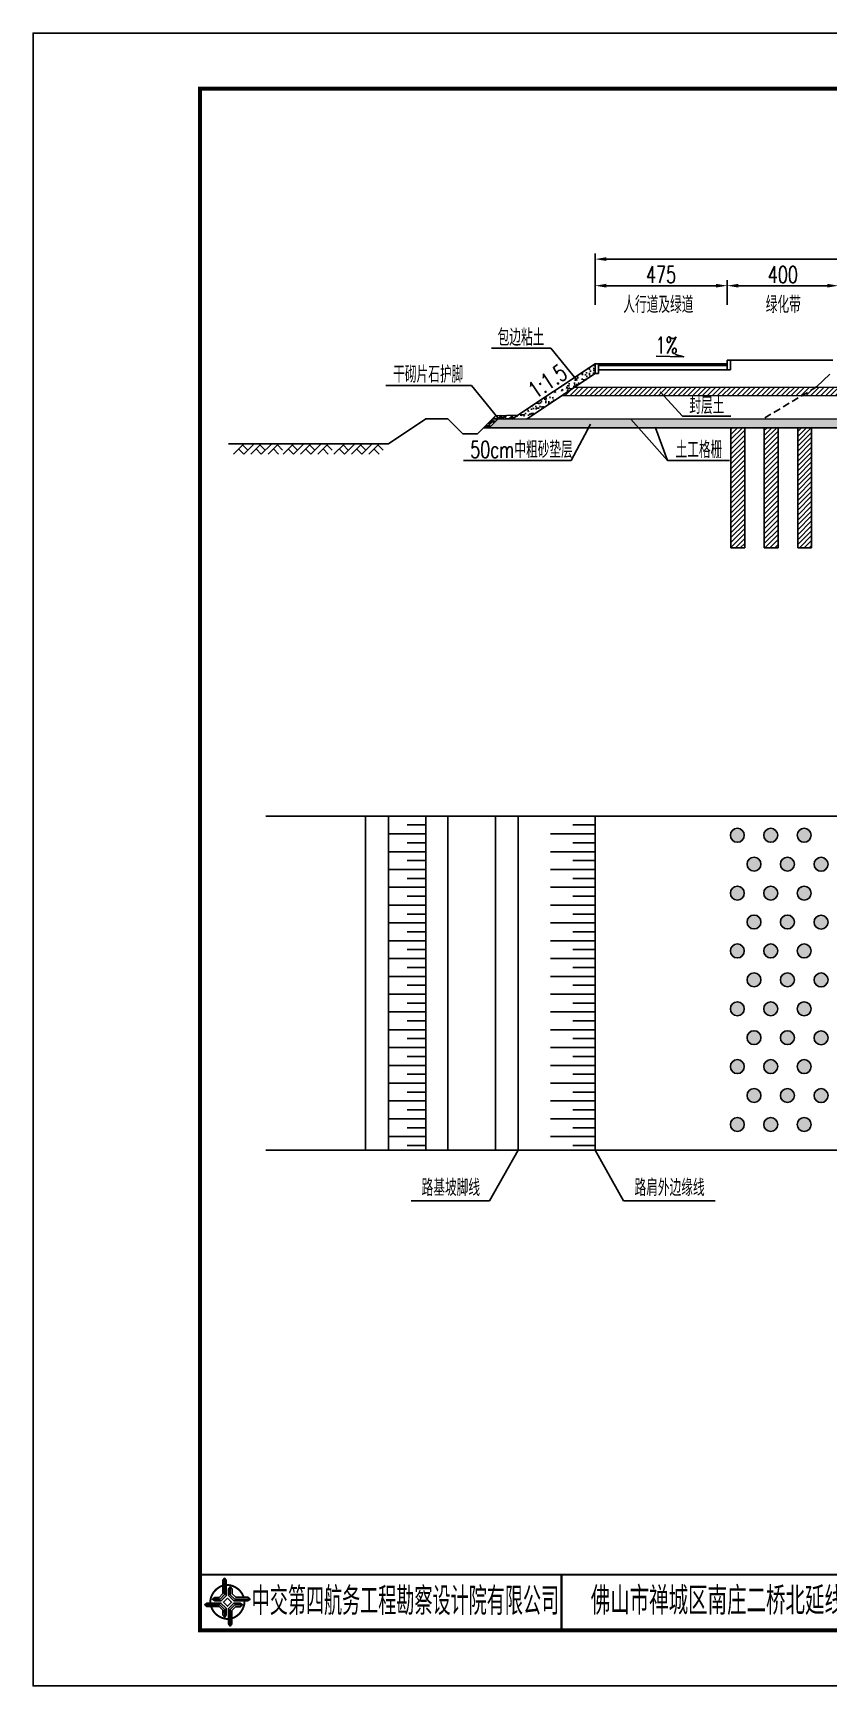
# Model space of a CAD drawing. Extents: x 216 to 3576, y 696 to 993.
# Drawn here: x 216 to 359.1, y 695.5 to 992.5 of the extents above; entities that cross this region are included whole.
import ezdxf
from ezdxf.enums import TextEntityAlignment as Align

# ---------------------------------------------------------------- set-up
doc = ezdxf.new("R2010")
doc.units = 0
doc.header["$LTSCALE"] = 5
doc.header["$PDMODE"] = 32
doc.header["$PDSIZE"] = 0.3
doc.linetypes.add('DASHED', pattern=[19.05, 12.7, -6.35])
doc.linetypes.add('RICAD_LTYPE1', pattern=[0])
doc.layers.get('0').update_dxf_attribs({"linetype": 'CONTINUOUS'})
doc.layers.get('DEFPOINTS').update_dxf_attribs({"linetype": 'RICAD_LTYPE1'})
for name, color, linetype in [('LAYER1', 7, 'RICAD_LTYPE1'), ('YOLLOW', 2, 'CONTINUOUS'), ('图框', 7, 'CONTINUOUS'), ('尺寸标注', 4, 'CONTINUOUS'), ('文字', 7, 'CONTINUOUS'), ('示坡线', 100, 'CONTINUOUS'), ('绿化', 3, 'CONTINUOUS'), ('道路结构', 7, 'CONTINUOUS'), ('页码', 3, 'CONTINUOUS')]:
    doc.layers.add(name, color=color, linetype=linetype)
doc.layers.add('标注', color=4, linetype='CONTINUOUS', lineweight=15)
doc.styles.get("Standard").update_dxf_attribs({"font": 'simplex1.shx', "width": 0.7, "bigfont": 'hztxt.shx'})
doc.dimstyles.new('比例1：200', dxfattribs={"dimtxt": 3, "dimasz": 2, "dimexe": 1, "dimexo": 1, "dimgap": 0.5, "dimtad": 1, "dimlfac": 20, "dimzin": 13, "dimdsep": 46, "dimtxsty": 'Standard', "dimcen": -0.09, "dimclrd": 256, "dimclre": 256, "dimclrt": 7, "dimaunit": 1, "dimadec": 0, "dimazin": 0, "dimtfac": 0.0005, "dimtix": 1, "dimtmove": 2, "dimatfit": 3, "dimfxl": 0, "dimtolj": 1, "dimtzin": 13, "dimarcsym": 0})
pattern_1 = [(45, (-2520, -0.00653), (-0.44194174, 0.44194174), [])]

# ---------------------------------------------------------------- blocks, each defined once
blk = doc.blocks.new('*D81')
at = {"layer": 'DEFPOINTS', "color": 0}
for p in [(340.77, 947.13), (317.02, 942.68), (340.77, 942.68)]:
    blk.add_point(p, dxfattribs=at)
at = {"layer": '标注', "lineweight": -2}
for p, q in [((317.02, 943.68), (317.02, 948.13)), ((340.77, 943.68), (340.77, 948.13)), ((319.02, 947.13), (338.77, 947.13))]:
    blk.add_line(p, q, dxfattribs=at)
at = {"layer": '标注'}
for points in [[(319.02, 947.47), (319.02, 946.8), (317.02, 947.13)], [(338.77, 947.47), (338.77, 946.8), (340.77, 947.13)]]:
    blk.add_solid(points, dxfattribs=at)
at = {"layer": '标注', "color": 7, "insert": (328.89, 949.13), "char_height": 3, "attachment_point": 5}
blk.add_mtext('\\A1;475', dxfattribs=at)
blk = doc.blocks.new('*D82')
at = {"layer": 'DEFPOINTS', "color": 0}
for p in [(360.77, 947.13), (340.77, 942.68), (360.77, 942.68)]:
    blk.add_point(p, dxfattribs=at)
at = {"layer": '标注', "lineweight": -2}
for p, q in [((340.77, 943.68), (340.77, 948.13)), ((360.77, 943.68), (360.77, 948.13)), ((342.77, 947.13), (358.77, 947.13))]:
    blk.add_line(p, q, dxfattribs=at)
at = {"layer": '标注'}
for points in [[(342.77, 947.47), (342.77, 946.8), (340.77, 947.13)], [(358.77, 947.47), (358.77, 946.8), (360.77, 947.13)]]:
    blk.add_solid(points, dxfattribs=at)
at = {"layer": '标注', "color": 7, "insert": (350.77, 949.13), "char_height": 3, "attachment_point": 5}
blk.add_mtext('\\A1;400', dxfattribs=at)
blk = doc.blocks.new('*D86')
at = {"layer": 'DEFPOINTS', "color": 0}
for p in [(542.02, 951.91), (317.02, 942.68), (542.02, 942.68)]:
    blk.add_point(p, dxfattribs=at)
at = {"layer": '标注', "lineweight": -2}
for p, q in [((317.02, 945.91), (317.02, 952.91)), ((319.02, 951.91), (540.02, 951.91)), ((542.02, 945.91), (542.02, 952.91))]:
    blk.add_line(p, q, dxfattribs=at)
at = {"layer": '标注'}
for points in [[(319.02, 952.25), (319.02, 951.58), (317.02, 951.91)], [(540.02, 952.25), (540.02, 951.58), (542.02, 951.91)]]:
    blk.add_solid(points, dxfattribs=at)
at = {"layer": '标注', "color": 7, "insert": (429.52, 953.91), "char_height": 3, "attachment_point": 5}
blk.add_mtext('\\A1;道路总宽45m', dxfattribs=at)
blk = doc.blocks.new('tb')
at = {"lineweight": -3}
h = blk.add_hatch(color=256, dxfattribs=at)
h.paths.add_polyline_path([(-1.23, -0.13), (-3.78, -0.14), (-4.14, -0.41), (-1.4, -0.44), (-0.56, -1.24), (-0.54, -2.62), (-0.27, -2.2), (-0.26, -1.06)])
h.paths.add_polyline_path([(0.13, -1.08), (0.14, -3.86), (0.41, -4.26), (0.44, -1.24), (1.25, -0.43), (2.66, -0.43), (2.26, -0.16), (1.07, -0.15)])
h.paths.add_polyline_path([(1.08, 0.3), (3.62, 0.3), (4.02, 0.56), (1.25, 0.57), (0.43, 1.39), (0.43, 2.8), (0.16, 2.41), (0.15, 1.24)])
h.paths.add_polyline_path([(-0.28, 1.21), (-0.28, 3.99), (-0.56, 4.39), (-0.57, 1.41), (-1.38, 0.6), (-2.74, 0.56), (-2.33, 0.3), (-1.2, 0.29)])
for p, q in [((-0.56, 4.39), (-0.57, 1.41)), ((-1.38, 0.6), (-2.74, 0.56)), ((-0.57, 1.41), (-1.38, 0.6)), ((0.43, 2.8), (0.43, 1.39)), ((0.43, 1.39), (1.25, 0.57)), ((1.25, 0.57), (4.02, 0.56)), ((-4.14, -0.41), (-1.4, -0.44)), ((-1.4, -0.44), (-0.56, -1.24)), ((-0.56, -1.24), (-0.54, -2.62)), ((0.41, -4.26), (0.44, -1.24)), ((0.44, -1.24), (1.25, -0.43)), ((1.25, -0.43), (2.66, -0.43))]:
    blk.add_line(p, q, dxfattribs=at)
at = {"lineweight": -3, "const_width": 0.35, "flags": 128}
for points in [[(-0.9, 3.02, 0.324167), (-3.16, -0.14)], [(2.88, 0.92, 0.324403), (-0.24, 3.15)], [(0.75, -2.86, 0.325418), (3.02, 0.26)], [(-2.98, -0.76, 0.322976), (0.14, -2.98)]]:
    blk.add_lwpolyline(points, format="xyb", dxfattribs=at)
at = {"lineweight": -3, "flags": 128}
for points in [[(-0.9, 3.99), (-0.9, 1.58), (-1.53, 0.91), (-2.34, 0.91), (-2.74, 0.56), (-2.33, 0.3), (-1.2, 0.29), (-0.28, 1.21), (-0.28, 3.99), (-0.56, 4.39)], [(-0.04, 0.77), (0.68, 0.04), (-0.04, -0.69), (-0.77, 0.05)], [(3.62, 0.92), (1.43, 0.92), (0.77, 1.54), (0.77, 2.38), (0.43, 2.8), (0.16, 2.41), (0.15, 1.24), (1.08, 0.3), (3.62, 0.3), (4.02, 0.56)], [(-3.73, -0.76), (-1.54, -0.76), (-0.89, -1.39), (-0.89, -2.21), (-0.54, -2.62), (-0.27, -2.2), (-0.26, -1.06), (-1.23, -0.13), (-3.78, -0.14), (-4.14, -0.41)], [(0.75, -3.85), (0.75, -1.43), (1.4, -0.78), (2.26, -0.78), (2.66, -0.43), (2.26, -0.16), (1.07, -0.15), (0.13, -1.08), (0.14, -3.86), (0.41, -4.26)]]:
    blk.add_lwpolyline(points, close=True, dxfattribs=at)
blk = doc.blocks.new('123')
at = {"color": 7}
blk.add_lwpolyline([(635.99, 695.53), (635.99, 992.53), (215.99, 992.53), (215.99, 695.53)], close=True, dxfattribs=at)

msp = doc.modelspace()

# ---------------------------------------------------------------- hatches: boundary and pattern name
h = msp.add_hatch()
h.set_pattern_fill('ANSI31', color=256, scale=5, style=0)
h.set_pattern_definition(pattern_1)
h.paths.add_polyline_path([(343.93552, 921.61469), (343.93552, 900.01469), (341.43552, 900.01469), (341.43552, 921.61469)])
h = msp.add_hatch()
h.set_pattern_fill('ANSI31', color=256, scale=5, style=0)
h.set_pattern_definition(pattern_1)
h.paths.add_polyline_path([(349.93552, 921.61469), (349.93552, 900.01469), (347.43552, 900.01469), (347.43552, 921.61469)])
h = msp.add_hatch()
h.set_pattern_fill('ANSI31', color=256, scale=5, style=0)
h.set_pattern_definition(pattern_1)
h.paths.add_polyline_path([(355.93552, 921.61469), (355.93552, 900.01469), (353.43552, 900.01469), (353.43552, 921.61469)])
h = msp.add_hatch()
h.set_pattern_fill('DOTS', color=256, scale=5, style=0)
h.set_pattern_definition([(0, (-566.08174, 255.35634), (0.15625, 0.3125), [0, -0.3125])])
edge = h.paths.add_edge_path()
edge.add_arc((342.58851, 848.382), 1.25, 0, 360)
edge = h.paths.add_edge_path()
edge.add_arc((345.58851, 843.186), 1.25, 0, 360)
edge = h.paths.add_edge_path()
edge.add_arc((342.58851, 837.99), 1.25, 0, 360)
edge = h.paths.add_edge_path()
edge.add_arc((345.58851, 832.794), 1.25, 0, 360)
edge = h.paths.add_edge_path()
edge.add_arc((342.58851, 827.598), 1.25, 0, 360)
edge = h.paths.add_edge_path()
edge.add_arc((345.58851, 822.402), 1.25, 0, 360)
edge = h.paths.add_edge_path()
edge.add_arc((342.58851, 817.206), 1.25, 0, 360)
edge = h.paths.add_edge_path()
edge.add_arc((345.58851, 812.01), 1.25, 0, 360)
edge = h.paths.add_edge_path()
edge.add_arc((342.58851, 806.814), 1.25, 0, 360)
edge = h.paths.add_edge_path()
edge.add_arc((345.58851, 801.618), 1.25, 0, 360)
edge = h.paths.add_edge_path()
edge.add_arc((342.58851, 796.422), 1.25, 0, 360)
edge = h.paths.add_edge_path()
edge.add_arc((348.58851, 796.422), 1.25, 0, 360)
edge = h.paths.add_edge_path()
edge.add_arc((348.58851, 806.814), 1.25, 0, 360)
edge = h.paths.add_edge_path()
edge.add_arc((348.58851, 817.206), 1.25, 0, 360)
edge = h.paths.add_edge_path()
edge.add_arc((348.58851, 827.598), 1.25, 0, 360)
edge = h.paths.add_edge_path()
edge.add_arc((348.58851, 837.99), 1.25, 0, 360)
edge = h.paths.add_edge_path()
edge.add_arc((348.58851, 848.382), 1.25, 0, 360)
h = msp.add_hatch()
h.set_pattern_fill('DOTS', color=256, scale=5, style=0)
h.set_pattern_definition([(0, (-560.08174, 255.35634), (0.15625, 0.3125), [0, -0.3125])])
edge = h.paths.add_edge_path()
edge.add_arc((348.58851, 848.382), 1.25, 0, 360)
edge = h.paths.add_edge_path()
edge.add_arc((351.58851, 843.186), 1.25, 0, 360)
edge = h.paths.add_edge_path()
edge.add_arc((348.58851, 837.99), 1.25, 0, 360)
edge = h.paths.add_edge_path()
edge.add_arc((351.58851, 832.794), 1.25, 0, 360)
edge = h.paths.add_edge_path()
edge.add_arc((348.58851, 827.598), 1.25, 0, 360)
edge = h.paths.add_edge_path()
edge.add_arc((351.58851, 822.402), 1.25, 0, 360)
edge = h.paths.add_edge_path()
edge.add_arc((348.58851, 817.206), 1.25, 0, 360)
edge = h.paths.add_edge_path()
edge.add_arc((351.58851, 812.01), 1.25, 0, 360)
edge = h.paths.add_edge_path()
edge.add_arc((348.58851, 806.814), 1.25, 0, 360)
edge = h.paths.add_edge_path()
edge.add_arc((351.58851, 801.618), 1.25, 0, 360)
edge = h.paths.add_edge_path()
edge.add_arc((348.58851, 796.422), 1.25, 0, 360)
edge = h.paths.add_edge_path()
edge.add_arc((354.58851, 796.422), 1.25, 0, 360)
edge = h.paths.add_edge_path()
edge.add_arc((354.58851, 806.814), 1.25, 0, 360)
edge = h.paths.add_edge_path()
edge.add_arc((354.58851, 817.206), 1.25, 0, 360)
edge = h.paths.add_edge_path()
edge.add_arc((354.58851, 827.598), 1.25, 0, 360)
edge = h.paths.add_edge_path()
edge.add_arc((354.58851, 837.99), 1.25, 0, 360)
edge = h.paths.add_edge_path()
edge.add_arc((354.58851, 848.382), 1.25, 0, 360)
h = msp.add_hatch()
h.set_pattern_fill('DOTS', color=256, scale=5, style=0)
h.set_pattern_definition([(0, (-1511.56568, -84.8308), (0.15625, 0.3125), [0, -0.3125])])
h.paths.add_polyline_path([(358.88701, 801.60084, 1), (356.38701, 801.60084, 1)])
h.paths.add_polyline_path([(358.88701, 811.99284, 1), (356.38701, 811.99284, 1)])
h.paths.add_polyline_path([(358.88701, 822.38484, 1), (356.38701, 822.38484, 1)])
h.paths.add_polyline_path([(358.88701, 832.77684, 1), (356.38701, 832.77684, 1)])
h.paths.add_polyline_path([(358.88701, 843.16884, 1), (356.38701, 843.16884, 1)])
at = {"layer": 'YOLLOW'}
h = msp.add_hatch(dxfattribs=at)
h.set_pattern_fill('AR-CONC', color=256, scale=0.25, style=0)
h.set_pattern_definition([(50, (-420, 297), (1.7931505, -0.1568803), [0.1875, -2.0625]), (355, (-420, 297), (-0.3468783, 1.8804803), [0.15, -1.65]), (100.4514, (-419.8506, 296.987), (1.4462735, 1.723599), [0.1593505, -1.7528553]), (46.1842, (-420, 297.5), (2.6681026, -0.4137975), [0.28125, -3.09375]), (96.6356, (-419.7777, 297.4655), (2.336657, 2.435295), [0.239026, -2.6292825]), (351.1842, (-420, 297.5), (2.336655, 2.4352965), [0.225, -2.475]), (21, (-419.75, 297.375), (1.4922676, -1.0065472), [0.1875, -2.0625]), (326, (-419.75, 297.375), (0.6082883, 1.812875), [0.15, -1.65]), (71.4514, (-419.6256, 297.2911), (2.1005566, 0.8063262), [0.1593505, -1.7528553]), (37.5, (-420, 297), (0.03039964, 0.83223463), [0, -1.63, 0, -1.675, 0, -1.65625]), (7.5, (-420, 297), (0.65767384, 0.9860293), [0, -0.955, 0, -1.5925, 0, -0.63125]), (327.5, (-420.5575, 297), (1.3345561, -0.0563872), [0, -0.625, 0, -1.95, 0, -2.5875]), (317.5, (-420.8075, 297), (1.4579654, 0.2502625), [0, -0.8125, 0, -1.295, 0, -1.8375])])
h.paths.add_polyline_path([(317.01933, 933.09658), (302.0792, 923.13649), (304.68657, 923.13879), (317.01933, 931.36063)])
h = msp.add_hatch(dxfattribs=at)
h.set_pattern_fill('ANSI31', color=256, scale=5, style=0)
h.set_pattern_definition([(45, (-427.4949, 297), (-0.44194174, 0.44194174), [])])
h.paths.add_polyline_path([(313.25789, 928.85301), (311.00391, 927.35036), (425.02744, 927.48449), (423.43868, 928.98263)])
h = msp.add_hatch(dxfattribs=at)
h.set_pattern_fill('GRAVEL', color=256, scale=2, style=0)
h.set_pattern_definition([(228.0128, (-418.56, 299), (-15.999996464, -18.000002683), [0.269072, -26.638176]), (184.9697, (-418.74, 298.8), (24.000002103, 1.999982614), [0.461736, -45.71185]), (132.5104, (-419.2, 298.76), (19.999981437, -22.000017348), [0.325576, -32.232064]), (267.2737, (-419.98, 298.26), (1.999992035, 40.00000059), [0.420476, -41.627116]), (292.8337, (-420, 297.84), (-10.000019811, 23.999992824), [0.41231, -40.818746]), (357.2737, (-419.84, 297.46), (-40.00000059, 1.999992035), [0.420476, -41.627116]), (37.6942, (-419.42, 297.44), (-26.000014691, -19.9999808103), [0.556058, -55.049698]), (72.2553, (-418.98, 297.78), (14.0000215254, 43.9999924625), [0.524976, -51.972642]), (121.4296, (-418.82, 298.28), (-16.000016468, 25.999990073), [0.4219, -41.768146]), (175.2364, (-419.04, 298.64), (22.000001893, -1.999983065), [0.481664, -23.601526]), (222.3974, (-419.52, 298.68), (-24.000014702, -21.999984164), [0.622896, -61.66675]), (138.8141, (-418, 298.24), (-14.000005894, 11.999994627), [0.212602, -21.047688]), (171.4692, (-418.16, 298.38), (25.99999657, -4.00001582), [0.404474, -40.043022]), (225, (-418.56, 298.44), (-2e-16, -2.0000006), [0.282842, -2.545584]), (203.1986, (-418.7, 298.68), (9.99999946, 4.00000265), [0.152316, -15.07923]), (291.8014, (-418.84, 298.62), (-1.99999982, 6.00000055), [0.215406, -10.554924]), (30.9638, (-418.76, 298.42), (5.99999604, 4.00000497), [0.349858, -11.312046]), (161.5651, (-418.46, 298.6), (4.00000087, -1.9999968), [0.252982, -6.071574]), (16.3895, (-420, 298.62), (20.000004397, 5.99998542), [0.3544, -35.08569]), (70.3462, (-419.66, 298.72), (-7.999990495, -22.000004271), [0.297322, -29.434816]), (293.1986, (-418.46, 299), (-4.00000265, 9.99999946), [0.30463, -14.926916]), (343.6105, (-418.34, 298.72), (-20.000004397, 5.99998542), [0.3544, -35.08569]), (339.444, (-420, 297.38), (-10.00000369, 3.99999199), [0.34176, -16.746248]), (294.7751, (-419.68, 297.26), (-9.999984378, 22.000006844), [0.286356, -28.349286]), (66.8014, (-418.44, 297), (4.00000265, 9.99999946), [0.30463, -14.926916]), (17.354, (-418.32, 297.28), (-26.000004038, -7.999989005), [0.335262, -33.190848]), (69.444, (-419.42, 297), (-3.99999199, -10.00000369), [0.17088, -16.917128]), (101.3099, (-418.56, 297), (-1.99999526, 8.0000015), [0.10198, -10.096058]), (165.9638, (-418.58, 297.1), (6.0000011, -1.99999611), [0.41231, -7.8339]), (186.009, (-418.98, 297.2), (19.999999502, 1.999998635), [0.3821, -37.827846]), (303.6901, (-418.76, 298.24), (-2.00000267, 3.9999991), [0.288444, -6.922658]), (353.1572, (-418.6, 298), (33.999998731, -4.000015996), [0.503588, -49.855126]), (60.9454, (-418.1, 297.94), (-8.000000054, -14.00000077), [0.205912, -20.385348]), (90, (-418, 298.12), (-2, 2), [0.12, -1.88]), (120.2564, (-419.02, 297.26), (7.999989774, -14.000004912), [0.277848, -27.50704]), (48.0128, (-419.16, 297.5), (15.999996464, 18.000002683), [0.538144, -26.369104]), (0, (-418.8, 297.9), (2, 2), [0.52, -1.48]), (325.3048, (-418.28, 297.9), (-19.999988518, 14.00001722), [0.316228, -31.306548]), (254.0546, (-418.02, 297.72), (-1.99999978, -8.00000025), [0.291204, -14.269016]), (207.646, (-418.1, 297.44), (-37.999991614, -20.000015426), [0.47413, -46.938948]), (175.4261, (-418.52, 297.22), (-26.0000011166, 1.999989602), [0.501598, -49.658148])])
h.paths.add_polyline_path([(296.97647, 921.61469), (298.00137, 921.61469), (299.52092, 923.13424), (302.0792, 923.13649), (303.18016, 923.87047), (299.13071, 923.7689)])
h = msp.add_hatch(dxfattribs=at)
h.set_pattern_fill('AR-SAND', color=256, style=0)
h.set_pattern_definition([(37.5, (-420, 297), (-0.0629934, 1.9268238), [0, -1.52, 0, -1.7, 0, -1.625]), (7.5, (-420, 297), (1.769777, 2.822146), [0, -0.82, 0, -1.37, 0, -0.525]), (327.5, (-421.23, 297), (3.1141419, 0.005659), [0, -0.5, 0, -1.8, 0, -2.35]), (317.5, (-421.23, 297), (3.0061266, 0.8776756), [0, -0.25, 0, -1.18, 0, -1.35])])
h.paths.add_polyline_path([(299.52092, 923.13424), (298.00137, 921.61469), (429.51933, 921.61469), (429.51789, 923.24885)])

# ---------------------------------------------------------------- linework, layer by layer
for p, q in [((302.0792, 923.13649), (317.01933, 933.09658)), ((317.01933, 933.09658), (340.76933, 933.09658)), ((317.61933, 932.79658), (340.76933, 932.79658)), ((304.68657, 923.13879), (317.01933, 931.36063)), ((317.61933, 931.99658), (340.76933, 931.99658)), ((356.80615, 928.93252), (359.22752, 931.23252)), ((425.02744, 927.48449), (311.00391, 927.35036)), ((423.43868, 928.98263), (313.25789, 928.85301)), ((299.13071, 923.7689), (295.89283, 920.53103)), ((303.18016, 923.87047), (299.13071, 923.7689)), ((279.89824, 918.74713), (286.56783, 923.19353)), ((290.56783, 923.19353), (286.56783, 923.19353)), ((293.23033, 920.53103), (290.56783, 923.19353)), ((341.43552, 900.01469), (341.43552, 921.61469)), ((343.93552, 921.6145), (341.43552, 921.61469)), ((343.93552, 921.61469), (343.93552, 900.01469)), ((347.43552, 900.01469), (347.43552, 921.61469)), ((349.93552, 921.61404), (347.43552, 921.61423)), ((349.93552, 921.61469), (349.93552, 900.01469)), ((353.43552, 900.01469), (353.43552, 921.61469)), ((355.93552, 921.61359), (353.43552, 921.61378)), ((355.93552, 921.61469), (355.93552, 900.01469)), ((251.13493, 918.74713), (279.89824, 918.74713)), ((295.89283, 920.53103), (293.23033, 920.53103)), ((343.93552, 900.01469), (341.43552, 900.01469)), ((349.93552, 900.01469), (347.43552, 900.01469)), ((355.93552, 900.01469), (353.43552, 900.01469)), ((275.7281, 851.7879), (275.7281, 791.7879)), ((279.89824, 851.7879), (279.89824, 791.7879)), ((286.56783, 851.7879), (286.56783, 791.7879)), ((290.56783, 851.7879), (290.56783, 791.7879)), ((299.13071, 851.7879), (299.13071, 791.7879)), ((303.18016, 851.7879), (303.18016, 791.7879))]:
    msp.add_line(p, q)
at = {"color": 2}
for p, q in [((316.19964, 922.27108), (312.70025, 915.70864)), ((323.46025, 923.15534), (330.06105, 915.70864)), ((330.06105, 915.70864), (327.84917, 921.61469)), ((312.70025, 915.70864), (293.36015, 915.70864)), ((330.06105, 915.70864), (341.16902, 915.70864)), ((298.05695, 782.68364), (303.18016, 791.7879)), ((322.14255, 782.68364), (317.01933, 791.7879)), ((283.93568, 782.68364), (298.05695, 782.68364)), ((338.63083, 782.68364), (322.14255, 782.68364))]:
    msp.add_line(p, q, dxfattribs=at)
at = {"color": 7}
msp.add_lwpolyline([(327.98626, 934.4571), (332.95147, 934.35779), (331.43568, 934.747)], dxfattribs=at)
at = {"linetype": 'DASHED', "ltscale": 0.02}
msp.add_lwpolyline([(356.80615, 928.93252), (347.17846, 923.17626)], dxfattribs=at)
for centre in [(342.58851, 848.382), (348.58851, 848.382), (354.58851, 848.382), (345.58851, 843.186), (351.58851, 843.186), (357.63701, 843.16884), (342.58851, 837.99), (348.58851, 837.99), (354.58851, 837.99), (345.58851, 832.794), (351.58851, 832.794), (357.63701, 832.77684), (342.58851, 827.598), (348.58851, 827.598), (354.58851, 827.598), (345.58851, 822.402), (351.58851, 822.402), (357.63701, 822.38484), (342.58851, 817.206), (348.58851, 817.206), (354.58851, 817.206), (345.58851, 812.01), (351.58851, 812.01), (357.63701, 811.99284), (342.58851, 806.814), (348.58851, 806.814), (354.58851, 806.814), (345.58851, 801.618), (351.58851, 801.618), (357.63701, 801.60084), (342.58851, 796.422), (348.58851, 796.422), (354.58851, 796.422)]:
    msp.add_circle(centre, 1.25)
at = {"layer": 'LAYER1', "color": 2, "linetype": 'Continuous'}
for p, q in [((319.74305, 921.61469), (319.74305, 921.61469)), ((325.14305, 921.61469), (325.14305, 921.61469)), ((330.54305, 921.61469), (330.54305, 921.61469))]:
    msp.add_line(p, q, dxfattribs=at)
at = {"layer": 'YOLLOW'}
for p, q in [((309.0718, 935.91942), (298.39487, 935.91942)), ((309.0718, 935.91942), (313.79644, 930.11961)), ((294.78641, 929.19743), (279.4306, 929.19743)), ((294.78641, 929.19743), (299.51105, 923.39762)), ((332.75802, 923.67329), (328.69899, 928.08516)), ((332.75802, 923.67329), (341.42462, 923.67329)), ((253.88865, 918.74713), (252.01365, 916.87213)), ((253.88865, 916.87213), (252.95115, 917.80963)), ((254.59576, 917.57924), (253.65826, 918.51674)), ((255.76365, 918.74713), (253.88865, 916.87213)), ((257.01365, 918.74713), (255.13865, 916.87213)), ((257.01365, 916.87213), (256.07615, 917.80963)), ((257.72076, 917.57924), (256.78326, 918.51674)), ((258.88865, 918.74713), (257.01365, 916.87213)), ((260.13865, 918.74713), (258.26365, 916.87213)), ((260.13865, 916.87213), (259.20115, 917.80963)), ((260.84576, 917.57924), (259.90826, 918.51674)), ((262.79914, 918.74713), (260.92414, 916.87213)), ((262.79914, 916.87213), (261.86164, 917.80963)), ((263.50624, 917.57924), (262.56874, 918.51674)), ((264.67414, 918.74713), (262.79914, 916.87213)), ((265.92414, 918.74713), (264.04914, 916.87213)), ((265.92414, 916.87213), (264.98664, 917.80963)), ((266.63124, 917.57924), (265.69374, 918.51674)), ((267.79914, 918.74713), (265.92414, 916.87213)), ((269.04914, 918.74713), (267.17414, 916.87213)), ((269.04914, 916.87213), (268.11164, 917.80963)), ((269.75624, 917.57924), (268.81874, 918.51674)), ((271.95543, 918.74713), (270.08043, 916.87213)), ((271.95543, 916.87213), (271.01793, 917.80963)), ((272.66253, 917.57924), (271.72503, 918.51674)), ((273.83043, 918.74713), (271.95543, 916.87213)), ((275.08043, 918.74713), (273.20543, 916.87213)), ((275.08043, 916.87213), (274.14293, 917.80963)), ((275.78753, 917.57924), (274.85003, 918.51674)), ((276.95543, 918.74713), (275.08043, 916.87213)), ((278.20543, 918.74713), (276.33043, 916.87213)), ((278.20543, 916.87213), (277.26793, 917.80963)), ((278.91253, 917.57924), (277.97503, 918.51674))]:
    msp.add_line(p, q, dxfattribs=at)
at = {"layer": '图框'}
for points, const_width in [([(625.99162, 982.52876), (245.99162, 982.52876), (245.99162, 705.52876), (625.99162, 705.52876), (625.99162, 982.52876)], 0.7), ([(245.99162, 715.52876), (625.99162, 715.52876)], 0.4), ([(310.99162, 715.52876), (310.99162, 705.52876)], 0.4)]:
    msp.add_lwpolyline(points, dxfattribs=dict(at, const_width=const_width))
at = {"layer": '尺寸标注', "color": 1}
for p, q in [((296.97647, 921.61469), (334.46535, 921.61469)), ((299.52092, 923.13424), (298.00137, 921.61469)), ((429.51933, 923.24886), (299.52092, 923.13424)), ((429.51933, 921.61469), (334.46535, 921.61469))]:
    msp.add_line(p, q, dxfattribs=at)
at = {"layer": '示坡线'}
for p, q in [((286.56783, 850.23532), (283.23303, 850.23532)), ((317.01933, 850.23532), (313.01933, 850.23532)), ((286.56783, 848.63532), (279.89824, 848.63532)), ((286.56783, 847.03532), (283.23303, 847.03532)), ((317.01933, 848.63532), (309.01933, 848.63532)), ((317.01933, 847.03532), (313.01933, 847.03532)), ((286.56783, 845.43532), (279.89824, 845.43532)), ((286.56783, 843.83532), (283.23303, 843.83532)), ((317.01933, 845.43532), (309.01933, 845.43532)), ((317.01933, 843.83532), (313.01933, 843.83532)), ((286.56783, 842.23532), (279.89824, 842.23532)), ((286.56783, 840.63532), (283.23303, 840.63532)), ((317.01933, 842.23532), (309.01933, 842.23532)), ((317.01933, 840.63532), (313.01933, 840.63532)), ((286.56783, 839.03532), (279.89824, 839.03532)), ((317.01933, 839.03532), (309.01933, 839.03532)), ((286.56783, 835.83532), (279.89824, 835.83532)), ((286.56783, 837.43532), (283.23303, 837.43532)), ((317.01933, 835.83532), (309.01933, 835.83532)), ((317.01933, 837.43532), (313.01933, 837.43532)), ((286.56783, 832.63532), (279.89824, 832.63532)), ((286.56783, 834.23532), (283.23303, 834.23532)), ((317.01933, 832.63532), (309.01933, 832.63532)), ((317.01933, 834.23532), (313.01933, 834.23532)), ((286.56783, 829.43532), (279.89824, 829.43532)), ((286.56783, 831.03532), (283.23303, 831.03532)), ((317.01933, 829.43532), (309.01933, 829.43532)), ((317.01933, 831.03532), (313.01933, 831.03532)), ((286.56783, 826.23532), (279.89824, 826.23532)), ((286.56783, 827.83532), (283.23303, 827.83532)), ((317.01933, 826.23532), (309.01933, 826.23532)), ((317.01933, 827.83532), (313.01933, 827.83532)), ((286.56783, 823.03532), (279.89824, 823.03532)), ((286.56783, 824.63532), (283.23303, 824.63532)), ((317.01933, 823.03532), (309.01933, 823.03532)), ((317.01933, 824.63532), (313.01933, 824.63532)), ((286.56783, 819.83532), (279.89824, 819.83532)), ((286.56783, 821.43532), (283.23303, 821.43532)), ((317.01933, 819.83532), (309.01933, 819.83532)), ((317.01933, 821.43532), (313.01933, 821.43532)), ((286.56783, 818.23532), (283.23303, 818.23532)), ((317.01933, 818.23532), (313.01933, 818.23532)), ((286.56783, 816.63532), (279.89824, 816.63532)), ((286.56783, 815.03532), (283.23303, 815.03532)), ((317.01933, 816.63532), (309.01933, 816.63532)), ((317.01933, 815.03532), (313.01933, 815.03532)), ((286.56783, 813.43532), (279.89824, 813.43532)), ((286.56783, 811.83532), (283.23303, 811.83532)), ((317.01933, 813.43532), (309.01933, 813.43532)), ((317.01933, 811.83532), (313.01933, 811.83532)), ((286.56783, 810.23532), (279.89824, 810.23532)), ((286.56783, 808.63532), (283.23303, 808.63532)), ((317.01933, 810.23532), (309.01933, 810.23532)), ((317.01933, 808.63532), (313.01933, 808.63532)), ((286.56783, 807.03532), (279.89824, 807.03532)), ((286.56783, 805.43532), (283.23303, 805.43532)), ((317.01933, 807.03532), (309.01933, 807.03532)), ((317.01933, 805.43532), (313.01933, 805.43532)), ((286.56783, 803.83532), (279.89824, 803.83532)), ((286.56783, 802.23532), (283.23303, 802.23532)), ((317.01933, 803.83532), (309.01933, 803.83532)), ((317.01933, 802.23532), (313.01933, 802.23532)), ((286.56783, 800.63532), (279.89824, 800.63532)), ((286.56783, 799.03532), (283.23303, 799.03532)), ((317.01933, 800.63532), (309.01933, 800.63532)), ((317.01933, 799.03532), (313.01933, 799.03532)), ((286.56783, 797.43532), (279.89824, 797.43532)), ((317.01933, 797.43532), (309.01933, 797.43532)), ((286.56783, 794.23532), (279.89824, 794.23532)), ((286.56783, 795.83532), (283.23303, 795.83532)), ((317.01933, 794.23532), (309.01933, 794.23532)), ((317.01933, 795.83532), (313.01933, 795.83532)), ((286.56783, 792.63532), (283.23303, 792.63532)), ((317.01933, 792.63532), (313.01933, 792.63532))]:
    msp.add_line(p, q, dxfattribs=at)
at = {"layer": '绿化'}
msp.add_line((359.74655, 933.73252), (340.76933, 933.73252), dxfattribs=at)
at = {"layer": '道路结构'}
for p, q in [((317.01933, 933.09658), (317.01933, 931.36063)), ((317.61933, 933.09658), (317.61933, 931.36063)), ((340.76933, 933.73252), (340.76933, 931.99658)), ((341.36933, 933.73252), (341.36933, 931.99658)), ((317.61933, 931.36063), (317.01933, 931.36063)), ((341.36933, 931.99658), (340.76933, 931.99658)), ((317.01933, 851.7879), (317.01933, 791.7879))]:
    msp.add_line(p, q, dxfattribs=at)
at = {"layer": '页码', "color": 3}
for points in [[(257.82374, 851.78965), (406.96495, 851.78965), (406.96495, 853.20398), (410.09085, 850.37531), (410.09085, 851.78965), (454.17419, 851.78965), (454.17419, 850.37531), (457.30008, 853.20398), (457.30008, 851.78965), (601.80913, 851.78965)], [(602.83752, 791.78965), (457.30008, 791.78965), (457.30008, 793.20398), (454.17419, 790.37531), (454.17419, 791.78965), (410.09085, 791.78965), (410.09085, 790.37531), (406.96495, 793.20398), (406.96495, 791.78965), (257.82374, 791.78965)]]:
    msp.add_lwpolyline(points, dxfattribs=at)

# ---------------------------------------------------------------- block references
at = {"layer": '图框', "lineweight": -3}
msp.add_blockref('tb', (250.98735, 710.5341), dxfattribs=at)
at = {"layer": '尺寸标注'}
msp.add_blockref('123', (0, 0), dxfattribs=at)

# ---------------------------------------------------------------- texts
at = {"width": 0.7}
for s, p in [('包边粘土', (299.50479, 936.33771)), ('干砌片石护脚', (280.72777, 929.69445)), ('封层土', (333.9581, 924.09158))]:
    msp.add_text(s, height=3, dxfattribs=at).set_placement(p)
for s, rotation, p in [('50cm中粗砂垫层', 359.8989654, (294.58116, 917.69807)), ('土工格栅', 0.1010346, (331.48036, 917.6379))]:
    msp.add_text(s, height=3, rotation=rotation, dxfattribs=at).set_placement(p, align=Align.MIDDLE_LEFT)
at = {"layer": '图框'}
for s, width, p in [('中交第四航务工程勘察设计院有限公司', 0.65, (282.92246, 710.7772)), ('佛山市禅城区南庄二桥北延线道路工程', 0.7, (345.99162, 710.84346))]:
    msp.add_text(s, height=5, dxfattribs=dict(at, width=width)).set_placement(p, align=Align.MIDDLE_CENTER)
at = {"layer": '文字', "width": 0.7}
for s, p in [('人行道及绿道', (322.09937, 942.21549)), ('绿化带', (347.70203, 942.21549)), ('1%', (327.89918, 934.92784))]:
    msp.add_text(s, height=3, dxfattribs=at).set_placement(p)
msp.add_text('1:1.5', height=3, rotation=33.6900675, dxfattribs=at).set_placement((306.31489, 926.70909))
for s, p in [('路基坡脚线', (285.83899, 785.06471)), ('路肩外边缘线', (324.10968, 785.06471))]:
    msp.add_text(s, height=3, dxfattribs=at).set_placement(p, align=Align.MIDDLE_LEFT)

# ---------------------------------------------------------------- dimensions: what is measured, and where the dimension line sits
at = {"layer": '标注'}
dim = msp.add_linear_dim(base=(542.01933, 951.91355), p1=(317.01933, 942.68407), p2=(542.01933, 942.68407), text='道路总宽45m', dimstyle='比例1：200', override={"dimtxsty": 'Standard'}, dxfattribs=at)
dim.commit()
dim.dimension.update_dxf_attribs({"geometry": '*D86', "text_midpoint": (429.51933, 953.91355)})
for base, p1, p2, picture, middle in [((340.76933, 947.1341), (317.01933, 942.68407), (340.76933, 942.68407), '*D81', (328.89433, 949.1341)), ((360.76933, 947.1341), (340.76933, 942.68407), (360.76933, 942.68407), '*D82', (350.76933, 949.1341))]:
    dim = msp.add_linear_dim(base=base, p1=p1, p2=p2, dimstyle='比例1：200', override={"dimtxsty": 'Standard'}, dxfattribs=at)
    dim.commit()
    dim.dimension.update_dxf_attribs({"geometry": picture, "text_midpoint": middle})

doc.saveas('drawing.dxf')
